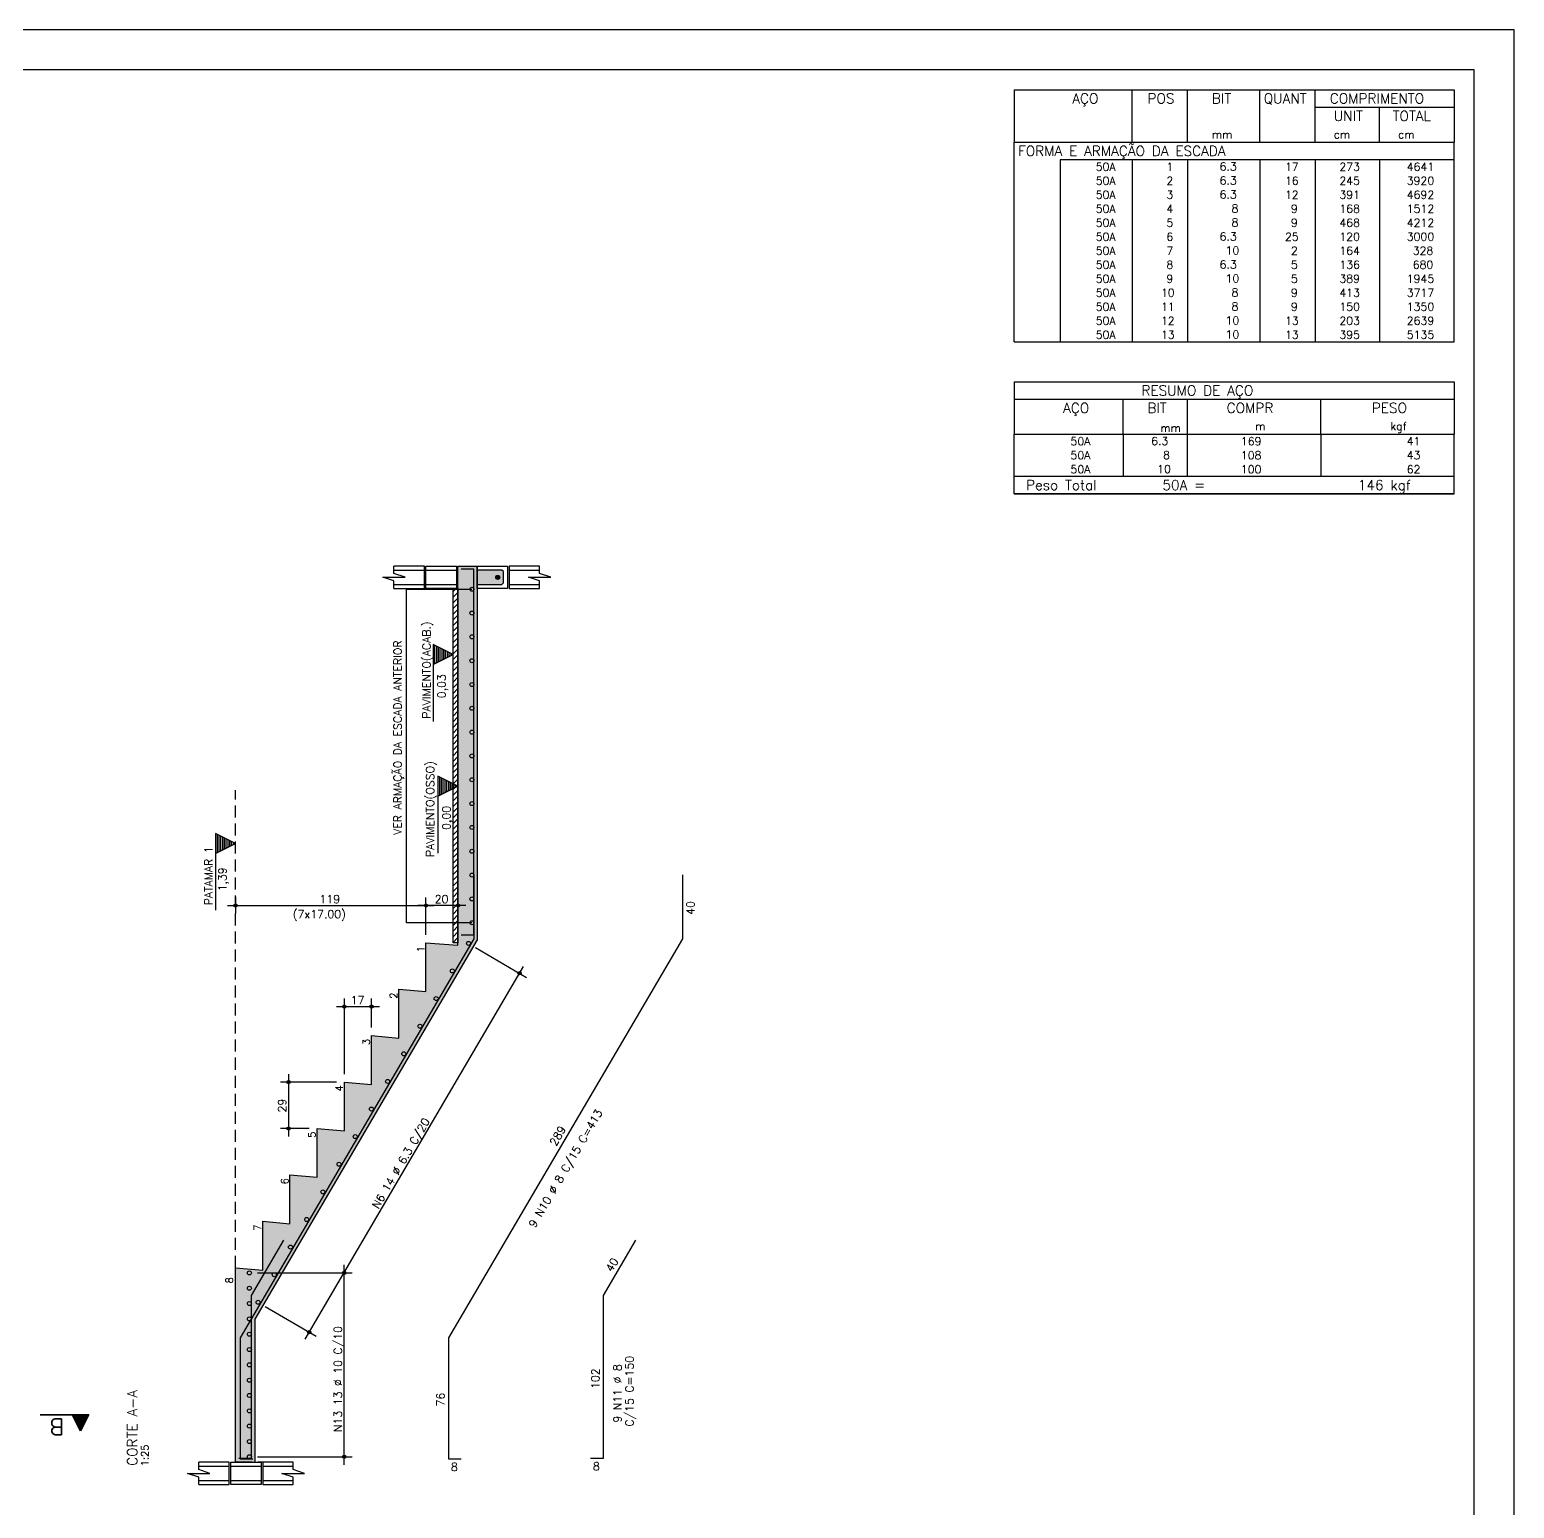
# Model space of a CAD drawing. Extents: x 0 to 84.1, y 0 to 59.4.
# Drawn here: x 46.99 to 84.1, y 22.44 to 59.4 of the extents above; entities that cross this region are included whole.
import ezdxf

# ---------------------------------------------------------------- set-up
doc = ezdxf.new("R2010")
doc.units = 0
doc.header["$MEASUREMENT"] = 0
doc.linetypes.add('ESTILO_TQS_0001', pattern=[0.45, 0.3, -0.15])
for name, color, linetype in [('ARQ_FOLHA', 7, 'CONTINUOUS'), ('PENA_01', 1, 'CONTINUOUS'), ('PENA_02', 2, 'CONTINUOUS'), ('PENA_03', 3, 'CONTINUOUS'), ('PENA_04', 4, 'CONTINUOUS'), ('PENA_05', 5, 'CONTINUOUS'), ('PENA_10', 253, 'CONTINUOUS')]:
    doc.layers.add(name, color=color, linetype=linetype)
doc.styles.get("Standard").update_dxf_attribs({"font": 'ROMANS.SHX'})

msp = doc.modelspace()

# ---------------------------------------------------------------- linework, layer by layer
at = {"layer": 'ARQ_FOLHA', "color": 1}
for points in [[(0, 0), (84.1, 0), (84.1, 59.4), (0, 59.4)], [(2.5, 1), (83.1, 1), (83.1, 58.4), (2.5, 58.4)]]:
    msp.add_lwpolyline(points, close=True, dxfattribs=at)
at = {"layer": 'PENA_01', "linetype": 'ESTILO_TQS_0001'}
msp.add_line((52.135, 28.455), (52.135, 40.39), dxfattribs=at)
at = {"layer": 'PENA_01', "linetype": 'Continuous'}
for p, q in [((51.935, 37.508), (57.095, 37.508)), ((52.135, 37.723), (52.135, 37.308)), ((57.895, 37.508), (56.695, 37.508)), ((56.895, 36.775), (56.895, 37.708)), ((56.895, 36.775), (56.895, 37.708)), ((57.695, 37.423), (57.695, 37.708)), ((58.132, 36.461), (59.408, 35.712)), ((53.875, 26.669), (59.337, 35.986)), ((54.655, 34.982), (55.735, 34.982)), ((54.855, 33.295), (54.855, 35.182)), ((55.535, 34.455), (55.535, 35.182)), ((54.655, 33.095), (53.26, 33.095)), ((53.46, 33.295), (53.46, 31.735)), ((53.975, 31.935), (53.26, 31.935)), ((52.68, 28.325), (55.054, 28.325)), ((54.854, 23.529), (54.854, 28.525)), ((52.872, 27.489), (54.149, 26.74)), ((52.68, 23.729), (55.054, 23.729))]:
    msp.add_line(p, q, dxfattribs=at)
msp.add_lwpolyline([(52.551, 23.595), (52.135, 23.595), (52.135, 28.455), (52.815, 28.395), (52.815, 29.615), (53.495, 29.555), (53.495, 30.775), (54.175, 30.715), (54.175, 31.935), (54.855, 31.875), (54.855, 33.095), (55.535, 33.035), (55.535, 34.255), (56.215, 34.195), (56.215, 35.415), (56.895, 35.355), (56.895, 36.575), (57.695, 36.515), (57.695, 45.993), (58.175, 45.993), (58.175, 36.649), (52.615, 27.165), (52.615, 23.595)], dxfattribs=at)
at = {"layer": 'PENA_02', "linetype": 'Continuous'}
for p, q in [((71.6, 57.9), (71.6, 56.587)), ((71.6, 57.9), (82.6, 57.9)), ((74.55, 56.587), (74.55, 57.9)), ((75.93, 56.587), (75.93, 57.9)), ((77.74, 56.587), (77.74, 57.9)), ((79.12, 56.587), (79.12, 57.9)), ((82.6, 57.9), (82.6, 56.587)), ((79.12, 57.462), (82.6, 57.462)), ((80.73, 56.587), (80.73, 57.462)), ((71.6, 56.587), (82.6, 56.587)), ((71.6, 56.15), (71.6, 56.587)), ((71.6, 56.587), (82.6, 56.587)), ((82.6, 56.15), (82.6, 56.587)), ((71.6, 55.8), (71.6, 56.15)), ((82.6, 56.15), (72.75, 56.15)), ((72.75, 56.15), (72.75, 55.8)), ((74.55, 56.15), (74.55, 55.8)), ((75.93, 56.15), (75.93, 55.8)), ((77.74, 56.15), (77.74, 55.8)), ((79.12, 56.15), (79.12, 55.8)), ((80.73, 56.15), (80.73, 55.8)), ((82.6, 55.8), (82.6, 56.15)), ((71.6, 55.45), (71.6, 55.8)), ((72.75, 55.8), (72.75, 55.45)), ((74.55, 55.8), (74.55, 55.45)), ((75.93, 55.8), (75.93, 55.45)), ((77.74, 55.8), (77.74, 55.45)), ((79.12, 55.8), (79.12, 55.45)), ((80.73, 55.8), (80.73, 55.45)), ((82.6, 55.45), (82.6, 55.8)), ((71.6, 55.1), (71.6, 55.45)), ((72.75, 55.45), (72.75, 55.1)), ((74.55, 55.45), (74.55, 55.1)), ((75.93, 55.45), (75.93, 55.1)), ((77.74, 55.45), (77.74, 55.1)), ((79.12, 55.45), (79.12, 55.1)), ((80.73, 55.45), (80.73, 55.1)), ((82.6, 55.1), (82.6, 55.45)), ((71.6, 54.75), (71.6, 55.1)), ((72.75, 55.1), (72.75, 54.75)), ((74.55, 55.1), (74.55, 54.75)), ((75.93, 55.1), (75.93, 54.75)), ((77.74, 55.1), (77.74, 54.75)), ((79.12, 55.1), (79.12, 54.75)), ((80.73, 55.1), (80.73, 54.75)), ((82.6, 54.75), (82.6, 55.1)), ((71.6, 54.4), (71.6, 54.75)), ((72.75, 54.75), (72.75, 54.4)), ((74.55, 54.75), (74.55, 54.4)), ((75.93, 54.75), (75.93, 54.4)), ((77.74, 54.75), (77.74, 54.4)), ((79.12, 54.75), (79.12, 54.4)), ((80.73, 54.75), (80.73, 54.4)), ((82.6, 54.4), (82.6, 54.75)), ((71.6, 54.05), (71.6, 54.4)), ((72.75, 54.4), (72.75, 54.05)), ((74.55, 54.4), (74.55, 54.05)), ((75.93, 54.4), (75.93, 54.05)), ((77.74, 54.4), (77.74, 54.05)), ((79.12, 54.4), (79.12, 54.05)), ((80.73, 54.4), (80.73, 54.05)), ((82.6, 54.05), (82.6, 54.4)), ((71.6, 53.7), (71.6, 54.05)), ((72.75, 54.05), (72.75, 53.7)), ((74.55, 54.05), (74.55, 53.7)), ((75.93, 54.05), (75.93, 53.7)), ((77.74, 54.05), (77.74, 53.7)), ((79.12, 54.05), (79.12, 53.7)), ((80.73, 54.05), (80.73, 53.7)), ((82.6, 53.7), (82.6, 54.05)), ((71.6, 53.35), (71.6, 53.7)), ((72.75, 53.7), (72.75, 53.35)), ((74.55, 53.7), (74.55, 53.35)), ((75.93, 53.7), (75.93, 53.35)), ((77.74, 53.7), (77.74, 53.35)), ((79.12, 53.7), (79.12, 53.35)), ((80.73, 53.7), (80.73, 53.35)), ((82.6, 53.35), (82.6, 53.7)), ((71.6, 53), (71.6, 53.35)), ((72.75, 53.35), (72.75, 53)), ((74.55, 53.35), (74.55, 53)), ((75.93, 53.35), (75.93, 53)), ((77.74, 53.35), (77.74, 53)), ((79.12, 53.35), (79.12, 53)), ((80.73, 53.35), (80.73, 53)), ((82.6, 53), (82.6, 53.35)), ((71.6, 52.65), (71.6, 53)), ((72.75, 53), (72.75, 52.65)), ((74.55, 53), (74.55, 52.65)), ((75.93, 53), (75.93, 52.65)), ((77.74, 53), (77.74, 52.65)), ((79.12, 53), (79.12, 52.65)), ((80.73, 53), (80.73, 52.65)), ((82.6, 52.65), (82.6, 53)), ((71.6, 52.3), (71.6, 52.65)), ((72.75, 52.65), (72.75, 52.3)), ((74.55, 52.65), (74.55, 52.3)), ((75.93, 52.65), (75.93, 52.3)), ((77.74, 52.65), (77.74, 52.3)), ((79.12, 52.65), (79.12, 52.3)), ((80.73, 52.65), (80.73, 52.3)), ((82.6, 52.3), (82.6, 52.65)), ((71.6, 51.95), (71.6, 52.3)), ((72.75, 52.3), (72.75, 51.95)), ((74.55, 52.3), (74.55, 51.95)), ((75.93, 52.3), (75.93, 51.95)), ((77.74, 52.3), (77.74, 51.95)), ((79.12, 52.3), (79.12, 51.95)), ((80.73, 52.3), (80.73, 51.95)), ((82.6, 51.95), (82.6, 52.3)), ((71.6, 51.6), (71.6, 51.95)), ((71.6, 51.6), (82.6, 51.6)), ((72.75, 51.95), (72.75, 51.6)), ((74.55, 51.95), (74.55, 51.6)), ((75.93, 51.95), (75.93, 51.6)), ((77.74, 51.95), (77.74, 51.6)), ((79.12, 51.95), (79.12, 51.6)), ((80.73, 51.95), (80.73, 51.6)), ((82.6, 51.6), (82.6, 51.95)), ((71.6, 50.6), (71.6, 49.288)), ((71.6, 50.6), (82.6, 50.6)), ((82.6, 50.6), (82.6, 49.288)), ((71.6, 50.163), (82.6, 50.163)), ((74.32, 49.288), (74.32, 50.163)), ((75.93, 49.288), (75.93, 50.163)), ((79.265, 49.288), (79.265, 50.163)), ((71.6, 49.288), (82.6, 49.288)), ((71.6, 48.938), (71.6, 49.288)), ((74.32, 49.288), (74.32, 48.938)), ((75.93, 48.938), (75.93, 49.288)), ((79.265, 49.288), (79.265, 48.938)), ((82.6, 48.938), (82.6, 49.288)), ((71.6, 48.588), (71.6, 48.938)), ((74.32, 48.938), (74.32, 48.588)), ((75.93, 48.588), (75.93, 48.938)), ((79.265, 48.938), (79.265, 48.588)), ((82.6, 48.588), (82.6, 48.938)), ((71.6, 48.237), (71.6, 48.588)), ((74.32, 48.588), (74.32, 48.237)), ((75.93, 48.237), (75.93, 48.588)), ((79.265, 48.588), (79.265, 48.237)), ((82.6, 48.237), (82.6, 48.588)), ((71.6, 48.237), (82.6, 48.237)), ((71.6, 47.8), (71.6, 48.237)), ((71.6, 48.237), (82.6, 48.237)), ((82.6, 47.8), (82.6, 48.237)), ((82.6, 47.8), (71.6, 47.8)), ((71.6, 47.8), (82.6, 47.8))]:
    msp.add_line(p, q, dxfattribs=at)
for points in [[(0, 0), (84.1, 0), (84.1, 59.4), (0, 59.4), (0, 0)], [(0, 0), (84.1, 0), (84.1, 59.4), (0, 59.4), (0, 0)], [(56.095, 45.433), (56.095, 45.62), (55.815, 45.713), (56.375, 45.713), (56.095, 45.807), (56.095, 45.993)], [(59.735, 45.433), (59.735, 45.62), (59.455, 45.713), (60.015, 45.713), (59.735, 45.807), (59.735, 45.993)], [(51.215, 23.035), (51.215, 23.222), (50.935, 23.315), (51.495, 23.315), (51.215, 23.408), (51.215, 23.595)], [(53.575, 23.035), (53.575, 23.222), (53.295, 23.315), (53.855, 23.315), (53.575, 23.408), (53.575, 23.595)]]:
    msp.add_lwpolyline(points, dxfattribs=at)
for centre, radius in [((52.135, 37.508), 0.04), ((52.135, 37.508), 0.02), ((56.895, 37.508), 0.04), ((56.895, 37.508), 0.04), ((56.895, 37.508), 0.02), ((56.895, 37.508), 0.02), ((57.695, 37.508), 0.04), ((57.695, 37.508), 0.02), ((59.236, 35.814), 0.0416), ((59.236, 35.814), 0.0208), ((54.855, 34.982), 0.04), ((54.855, 34.982), 0.02), ((55.535, 34.982), 0.04), ((55.535, 34.982), 0.02), ((53.46, 33.095), 0.04), ((53.46, 33.095), 0.02), ((53.46, 31.935), 0.04), ((53.46, 31.935), 0.02), ((54.854, 28.325), 0.0416), ((54.854, 28.325), 0.0208), ((53.976, 26.842), 0.0416), ((53.976, 26.842), 0.0208), ((54.854, 23.729), 0.0416), ((54.854, 23.729), 0.0208)]:
    msp.add_circle(centre, radius, dxfattribs=at)
at = {"layer": 'PENA_03', "linetype": 'Continuous'}
for p, q in [((56.855, 45.993), (56.095, 45.993)), ((56.095, 45.893), (56.855, 45.893)), ((56.855, 45.433), (56.855, 45.993)), ((56.895, 45.893), (57.655, 45.893)), ((59.735, 45.993), (58.975, 45.993)), ((58.975, 45.993), (58.975, 45.433)), ((58.975, 45.893), (59.735, 45.893)), ((56.095, 45.533), (56.855, 45.533)), ((56.095, 45.433), (56.855, 45.433)), ((56.411, 37.076), (56.411, 45.415)), ((56.411, 45.415), (58.045, 45.415)), ((56.895, 45.533), (57.655, 45.533)), ((57.575, 45.354), (57.654, 45.433)), ((57.575, 45.213), (57.695, 45.333)), ((58.975, 45.533), (59.735, 45.533)), ((58.975, 45.433), (59.735, 45.433)), ((57.575, 45.071), (57.695, 45.191)), ((57.575, 44.93), (57.695, 45.05)), ((57.575, 44.789), (57.695, 44.909)), ((57.575, 44.647), (57.695, 44.767)), ((57.575, 44.506), (57.695, 44.626)), ((57.575, 44.364), (57.695, 44.484)), ((57.575, 44.223), (57.695, 44.343)), ((57.575, 44.081), (57.695, 44.201)), ((57.075, 44.03), (57.075, 42.11)), ((57.575, 43.78), (57.075, 44.03)), ((57.12, 43.553), (57.12, 44.008)), ((57.164, 43.575), (57.164, 43.986)), ((57.209, 43.597), (57.209, 43.963)), ((57.254, 43.619), (57.254, 43.941)), ((57.298, 43.642), (57.298, 43.919)), ((57.343, 43.664), (57.343, 43.897)), ((57.387, 43.686), (57.387, 43.874)), ((57.432, 43.709), (57.432, 43.852)), ((57.477, 43.731), (57.477, 43.83)), ((57.521, 43.753), (57.521, 43.807)), ((57.575, 43.94), (57.695, 44.06)), ((57.575, 43.799), (57.695, 43.919)), ((57.575, 43.78), (57.075, 43.53)), ((57.575, 43.657), (57.695, 43.777)), ((57.575, 43.516), (57.695, 43.636)), ((57.575, 43.374), (57.695, 43.494)), ((57.575, 43.233), (57.695, 43.353)), ((57.575, 43.092), (57.695, 43.212)), ((57.575, 42.95), (57.695, 43.07)), ((57.575, 42.809), (57.695, 42.929)), ((57.575, 42.667), (57.695, 42.787)), ((57.575, 42.526), (57.695, 42.646)), ((57.575, 42.384), (57.695, 42.504)), ((57.575, 42.243), (57.695, 42.363)), ((57.575, 42.102), (57.695, 42.222)), ((57.575, 41.96), (57.695, 42.08)), ((57.575, 41.819), (57.695, 41.939)), ((57.575, 41.677), (57.695, 41.797)), ((57.575, 41.536), (57.695, 41.656)), ((57.575, 41.394), (57.695, 41.514)), ((57.575, 41.253), (57.695, 41.373)), ((57.575, 41.112), (57.695, 41.232)), ((57.575, 40.97), (57.695, 41.09)), ((57.575, 40.829), (57.695, 40.949)), ((57.195, 40.738), (57.195, 38.818)), ((57.695, 40.488), (57.195, 40.738)), ((57.695, 40.488), (57.195, 40.238)), ((57.24, 40.26), (57.24, 40.716)), ((57.284, 40.283), (57.284, 40.694)), ((57.329, 40.305), (57.329, 40.671)), ((57.374, 40.327), (57.374, 40.649)), ((57.418, 40.35), (57.418, 40.627)), ((57.463, 40.372), (57.463, 40.604)), ((57.507, 40.394), (57.507, 40.582)), ((57.552, 40.417), (57.552, 40.56)), ((57.575, 40.687), (57.695, 40.807)), ((57.575, 40.546), (57.695, 40.666)), ((57.575, 40.405), (57.695, 40.525)), ((57.597, 40.439), (57.597, 40.537)), ((57.641, 40.461), (57.641, 40.515)), ((57.575, 40.263), (57.695, 40.383)), ((57.575, 40.122), (57.695, 40.242)), ((57.575, 39.98), (57.695, 40.1)), ((57.575, 39.839), (57.695, 39.959)), ((57.575, 39.697), (57.695, 39.817)), ((57.575, 39.556), (57.695, 39.676)), ((57.575, 39.415), (57.695, 39.535)), ((57.575, 39.273), (57.695, 39.393)), ((51.635, 39.312), (51.635, 37.392)), ((52.135, 39.062), (51.635, 39.312)), ((52.135, 39.062), (51.635, 38.812)), ((51.68, 38.834), (51.68, 39.29)), ((51.724, 38.857), (51.724, 39.267)), ((51.769, 38.879), (51.769, 39.245)), ((51.814, 38.901), (51.814, 39.223)), ((51.858, 38.923), (51.858, 39.2)), ((51.903, 38.946), (51.903, 39.178)), ((51.947, 38.968), (51.947, 39.156)), ((51.992, 38.99), (51.992, 39.134)), ((52.037, 39.013), (52.037, 39.111)), ((52.081, 39.035), (52.081, 39.089)), ((57.575, 39.132), (57.695, 39.252)), ((57.575, 38.99), (57.695, 39.11)), ((57.575, 38.849), (57.695, 38.969)), ((57.575, 38.707), (57.695, 38.827)), ((57.575, 38.566), (57.695, 38.686)), ((57.575, 38.425), (57.695, 38.545)), ((57.575, 38.283), (57.695, 38.403)), ((57.575, 38.142), (57.695, 38.262)), ((57.575, 38), (57.695, 38.12)), ((57.575, 37.859), (57.695, 37.979)), ((57.575, 37.718), (57.695, 37.838)), ((57.575, 37.576), (57.695, 37.696)), ((57.575, 37.435), (57.695, 37.555)), ((57.575, 37.293), (57.695, 37.413)), ((57.575, 37.152), (57.695, 37.272)), ((57.575, 37.01), (57.695, 37.13)), ((58.045, 37.076), (56.411, 37.076)), ((57.575, 36.869), (57.695, 36.989)), ((57.575, 36.728), (57.695, 36.848)), ((57.575, 36.586), (57.695, 36.706)), ((51.975, 23.595), (51.215, 23.595)), ((51.215, 23.495), (51.975, 23.495)), ((51.975, 23.035), (51.975, 23.595)), ((52.015, 23.495), (52.775, 23.495)), ((53.455, 23.593), (52.695, 23.593)), ((53.575, 23.595), (52.815, 23.595)), ((52.815, 23.595), (52.815, 23.035)), ((52.815, 23.495), (53.575, 23.495)), ((51.215, 23.135), (51.975, 23.135)), ((51.215, 23.035), (51.975, 23.035)), ((52.015, 23.135), (52.775, 23.135)), ((52.815, 23.135), (53.575, 23.135)), ((52.815, 23.035), (53.575, 23.035))]:
    msp.add_line(p, q, dxfattribs=at)
for points in [[(57.655, 45.993), (57.655, 45.433), (56.895, 45.433), (56.895, 45.993), (57.655, 45.993)], [(58.935, 45.993), (58.935, 45.433), (58.175, 45.433), (58.175, 45.993), (58.935, 45.993)], [(58.175, 45.533), (58.795, 45.533), (58.835, 45.573), (58.835, 45.853), (58.795, 45.893), (58.175, 45.893)], [(58.689, 45.661), (58.678, 45.662), (58.668, 45.665), (58.659, 45.671), (58.652, 45.678), (58.646, 45.686), (58.641, 45.696), (58.639, 45.706), (58.639, 45.716), (58.641, 45.727), (58.646, 45.736), (58.652, 45.745), (58.659, 45.752), (58.668, 45.757), (58.678, 45.76), (58.689, 45.761), (58.699, 45.76), (58.709, 45.757), (58.718, 45.752), (58.726, 45.745), (58.732, 45.736), (58.736, 45.727), (58.739, 45.716), (58.739, 45.706), (58.736, 45.696), (58.732, 45.686), (58.726, 45.678), (58.718, 45.671), (58.709, 45.665), (58.699, 45.662), (58.689, 45.661)], [(57.695, 36.575), (57.575, 36.575), (57.575, 45.433), (57.695, 45.433), (57.695, 36.575)], [(57.075, 43.53), (57.575, 43.78), (57.075, 44.03), (57.075, 43.53)], [(57.195, 40.238), (57.695, 40.488), (57.195, 40.738), (57.195, 40.238)], [(51.635, 38.812), (52.135, 39.062), (51.635, 39.312), (51.635, 38.812)], [(48.466, 24.78), (48.261, 24.37), (48.056, 24.78), (48.466, 24.78)], [(52.775, 23.595), (52.775, 23.035), (52.015, 23.035), (52.015, 23.595), (52.775, 23.595)]]:
    msp.add_lwpolyline(points, dxfattribs=at)
for centre in [(58.689, 45.711), (58.045, 45.415), (58.045, 44.819), (58.045, 44.224), (58.045, 43.628), (58.045, 43.032), (58.045, 42.437), (58.045, 41.841), (58.045, 41.246), (58.045, 40.65), (58.045, 40.054), (58.045, 39.459), (58.045, 38.863), (58.045, 38.268), (58.045, 37.672), (58.045, 37.076), (57.959, 36.562), (57.555, 35.872), (57.15, 35.182), (56.745, 34.491), (56.341, 33.801), (55.936, 33.111), (55.532, 32.421), (55.127, 31.731), (54.723, 31.041), (54.318, 30.35), (53.913, 29.66), (53.509, 28.97), (52.48, 28.325), (53.104, 28.28), (52.48, 27.942), (52.48, 27.559), (52.7, 27.59), (52.48, 27.175), (52.48, 26.793), (52.48, 26.409), (52.48, 26.027), (52.48, 25.642), (52.48, 25.261), (52.48, 24.876), (52.48, 24.495), (52.48, 24.11), (52.48, 23.729)]:
    msp.add_circle(centre, 0.05, dxfattribs=at)
for points in [[(58.689, 45.661), (58.639, 45.716), (58.641, 45.727)], [(58.689, 45.661), (58.639, 45.706), (58.639, 45.716)], [(58.689, 45.661), (58.641, 45.696), (58.639, 45.706)], [(58.689, 45.661), (58.641, 45.727), (58.646, 45.736)], [(58.689, 45.661), (58.646, 45.686), (58.641, 45.696)], [(58.689, 45.661), (58.646, 45.736), (58.652, 45.745)], [(58.689, 45.661), (58.652, 45.678), (58.646, 45.686)], [(58.689, 45.661), (58.652, 45.745), (58.659, 45.752)], [(58.689, 45.661), (58.659, 45.671), (58.652, 45.678)], [(58.689, 45.661), (58.659, 45.752), (58.668, 45.757)], [(58.689, 45.661), (58.668, 45.665), (58.659, 45.671)], [(58.689, 45.661), (58.668, 45.757), (58.678, 45.76)], [(58.689, 45.661), (58.678, 45.662), (58.668, 45.665)], [(58.689, 45.661), (58.678, 45.76), (58.689, 45.761)], [(58.689, 45.661), (58.689, 45.761), (58.699, 45.76)], [(58.689, 45.661), (58.699, 45.76), (58.709, 45.757)], [(58.689, 45.661), (58.709, 45.757), (58.718, 45.752)], [(58.689, 45.661), (58.718, 45.752), (58.726, 45.745)], [(58.689, 45.661), (58.726, 45.745), (58.732, 45.736)], [(58.689, 45.661), (58.732, 45.736), (58.736, 45.727)], [(58.689, 45.661), (58.736, 45.727), (58.739, 45.716)], [(58.689, 45.661), (58.739, 45.716), (58.739, 45.706)], [(58.689, 45.661), (58.739, 45.706), (58.736, 45.696)], [(58.689, 45.661), (58.736, 45.696), (58.732, 45.686)], [(58.689, 45.661), (58.732, 45.686), (58.726, 45.678)], [(58.689, 45.661), (58.726, 45.678), (58.718, 45.671)], [(58.689, 45.661), (58.718, 45.671), (58.709, 45.665)], [(58.689, 45.661), (58.709, 45.665), (58.699, 45.662)], [(58.689, 45.661), (58.699, 45.662), (58.689, 45.661)]]:
    msp.add_solid(points, dxfattribs=at)
at = {"layer": 'PENA_04', "linetype": 'Continuous'}
for p, q in [((47.252, 24.781), (48.468, 24.781)), ((48.466, 24.78), (47.252, 24.78)), ((48.261, 24.367), (48.054, 24.78)), ((48.261, 24.37), (48.056, 24.78)), ((48.451, 24.75), (48.072, 24.75)), ((48.435, 24.718), (48.087, 24.718)), ((48.419, 24.686), (48.103, 24.686)), ((48.403, 24.654), (48.119, 24.654)), ((48.387, 24.622), (48.135, 24.622)), ((48.371, 24.59), (48.151, 24.59)), ((48.355, 24.558), (48.167, 24.558)), ((48.339, 24.526), (48.183, 24.526)), ((48.323, 24.494), (48.199, 24.494)), ((48.468, 24.781), (48.261, 24.367)), ((48.466, 24.78), (48.261, 24.37)), ((48.307, 24.462), (48.215, 24.462)), ((48.291, 24.43), (48.231, 24.43)), ((48.275, 24.398), (48.247, 24.398))]:
    msp.add_line(p, q, dxfattribs=at)
at = {"layer": 'PENA_05', "linetype": 'Continuous'}
for p, q in [((58.095, 45.913), (57.775, 45.913)), ((58.095, 36.773), (58.095, 45.913)), ((58.095, 38.275), (58.095, 36.675)), ((63.307, 38.275), (63.307, 36.675)), ((57.775, 36.773), (58.095, 36.773)), ((58.095, 36.675), (52.247, 26.699)), ((63.307, 36.675), (57.459, 26.699)), ((52.535, 27.76), (53.344, 29.14)), ((61.329, 27.76), (62.138, 29.14)), ((52.535, 23.691), (52.535, 27.76)), ((61.329, 23.691), (61.329, 27.76)), ((52.247, 26.699), (52.247, 23.675)), ((57.459, 26.699), (57.459, 23.675)), ((52.215, 23.691), (52.535, 23.691)), ((52.247, 23.675), (52.567, 23.675)), ((57.459, 23.675), (57.779, 23.675)), ((61.009, 23.691), (61.329, 23.691))]:
    msp.add_line(p, q, dxfattribs=at)
at = {"layer": 'PENA_10', "linetype": 'Continuous'}
for points in [[(58.175, 36.649), (57.695, 36.515), (57.695, 45.993)], [(58.175, 36.649), (57.695, 45.993), (58.175, 45.993)], [(58.175, 45.893), (58.175, 45.533), (58.795, 45.533)], [(58.175, 45.893), (58.795, 45.533), (58.835, 45.573)], [(58.175, 45.893), (58.835, 45.573), (58.835, 45.853)], [(58.175, 45.893), (58.835, 45.853), (58.795, 45.893)], [(58.175, 45.893), (58.795, 45.893), (58.175, 45.893)], [(52.615, 27.165), (52.815, 28.395), (58.175, 36.649)], [(58.175, 36.649), (52.815, 28.395), (53.495, 29.555)], [(58.175, 36.649), (53.495, 29.555), (54.175, 30.715)], [(58.175, 36.649), (54.175, 30.715), (54.855, 31.875)], [(58.175, 36.649), (54.855, 31.875), (55.535, 33.035)], [(58.175, 36.649), (55.535, 33.035), (56.215, 34.195)], [(58.175, 36.649), (56.215, 34.195), (56.895, 35.355)], [(58.175, 36.649), (56.895, 35.355), (57.695, 36.515)], [(57.695, 36.515), (56.895, 35.355), (56.895, 36.575)], [(56.895, 35.355), (56.215, 34.195), (56.215, 35.415)], [(56.215, 34.195), (55.535, 33.035), (55.535, 34.255)], [(55.535, 33.035), (54.855, 31.875), (54.855, 33.095)], [(54.855, 31.875), (54.175, 30.715), (54.175, 31.935)], [(54.175, 30.715), (53.495, 29.555), (53.495, 30.775)], [(53.495, 29.555), (52.815, 28.395), (52.815, 29.615)], [(52.615, 27.165), (52.135, 23.595), (52.135, 28.455)], [(52.615, 27.165), (52.135, 28.455), (52.815, 28.395)], [(52.615, 27.165), (52.615, 23.595), (52.135, 23.595)]]:
    msp.add_solid(points, dxfattribs=at)

# ---------------------------------------------------------------- texts
at = {"layer": 'PENA_02', "linetype": 'Continuous'}
for s, height, p in [('AÇO', 0.25, (73.05, 57.556)), ('POS', 0.25, (74.93, 57.556)), ('BIT', 0.25, (76.54, 57.556)), ('QUANT', 0.25, (77.836, 57.556)), ('COMPRIMENTO', 0.25, (79.489, 57.556)), ('UNIT', 0.25, (79.587, 57.119)), ('TOTAL', 0.25, (81.059, 57.119)), ('mm', 0.2, (76.54, 56.681)), ('cm', 0.2, (79.587, 56.681)), ('cm', 0.2, (81.197, 56.681)), ('FORMA E ARMAÇÃO DA ESCADA ', 0.25, (71.696, 56.244)), ('     50A', 0.2, (72.89, 55.875)), ('  1', 0.2, (75.13, 55.875)), ('    6.3', 0.2, (76.137, 55.881)), ('   17', 0.2, (77.92, 55.875)), ('    273', 0.2, (79.13, 55.875)), ('   4641', 0.2, (80.964, 55.875)), ('     50A', 0.2, (72.89, 55.525)), ('  2', 0.2, (75.13, 55.525)), ('    6.3', 0.2, (76.137, 55.531)), ('   16', 0.2, (77.92, 55.525)), ('    245', 0.2, (79.13, 55.525)), ('   3920', 0.2, (80.964, 55.525)), ('     50A', 0.2, (72.89, 55.175)), ('  3', 0.2, (75.13, 55.175)), ('    6.3', 0.2, (76.137, 55.181)), ('   12', 0.2, (77.92, 55.175)), ('    391', 0.2, (79.13, 55.175)), ('   4692', 0.2, (80.964, 55.175)), ('     50A', 0.2, (72.89, 54.825)), ('  4', 0.2, (75.13, 54.825)), ('      8', 0.2, (76.137, 54.831)), ('    9', 0.2, (77.92, 54.825)), ('    168', 0.2, (79.13, 54.825)), ('   1512', 0.2, (80.964, 54.825)), ('     50A', 0.2, (72.89, 54.475)), ('  5', 0.2, (75.13, 54.475)), ('      8', 0.2, (76.137, 54.481)), ('    9', 0.2, (77.92, 54.475)), ('    468', 0.2, (79.13, 54.475)), ('   4212', 0.2, (80.964, 54.475)), ('     50A', 0.2, (72.89, 54.125)), ('  6', 0.2, (75.13, 54.125)), ('    6.3', 0.2, (76.137, 54.131)), ('   25', 0.2, (77.92, 54.125)), ('    120', 0.2, (79.13, 54.125)), ('   3000', 0.2, (80.964, 54.125)), ('     50A', 0.2, (72.89, 53.775)), ('  7', 0.2, (75.13, 53.775)), ('     10', 0.2, (76.137, 53.781)), ('    2', 0.2, (77.92, 53.775)), ('    164', 0.2, (79.13, 53.775)), ('    328', 0.2, (80.964, 53.775)), ('     50A', 0.2, (72.89, 53.425)), ('  8', 0.2, (75.13, 53.425)), ('    6.3', 0.2, (76.137, 53.431)), ('    5', 0.2, (77.92, 53.425)), ('    136', 0.2, (79.13, 53.425)), ('    680', 0.2, (80.964, 53.425)), ('     50A', 0.2, (72.89, 53.075)), ('  9', 0.2, (75.13, 53.075)), ('     10', 0.2, (76.137, 53.081)), ('    5', 0.2, (77.92, 53.075)), ('    389', 0.2, (79.13, 53.075)), ('   1945', 0.2, (80.964, 53.075)), ('     50A', 0.2, (72.89, 52.725)), (' 10', 0.2, (75.13, 52.725)), ('      8', 0.2, (76.137, 52.731)), ('    9', 0.2, (77.92, 52.725)), ('    413', 0.2, (79.13, 52.725)), ('   3717', 0.2, (80.964, 52.725)), ('     50A', 0.2, (72.89, 52.375)), (' 11', 0.2, (75.13, 52.375)), ('      8', 0.2, (76.137, 52.381)), ('    9', 0.2, (77.92, 52.375)), ('    150', 0.2, (79.13, 52.375)), ('   1350', 0.2, (80.964, 52.375)), ('     50A', 0.2, (72.89, 52.025)), (' 12', 0.2, (75.13, 52.025)), ('     10', 0.2, (76.137, 52.031)), ('   13', 0.2, (77.92, 52.025)), ('    203', 0.2, (79.13, 52.025)), ('   2639', 0.2, (80.964, 52.025)), ('     50A', 0.2, (72.89, 51.675)), (' 13', 0.2, (75.13, 51.675)), ('     10', 0.2, (76.137, 51.681)), ('   13', 0.2, (77.92, 51.675)), ('    395', 0.2, (79.13, 51.675)), ('   5135', 0.2, (80.964, 51.675)), ('RESUMO DE AÇO', 0.25, (74.78, 50.256)), ('AÇO', 0.25, (72.82, 49.819)), ('BIT', 0.25, (74.93, 49.819)), ('COMPR', 0.25, (76.909, 49.822)), ('PESO', 0.25, (80.538, 49.822)), ('mm', 0.2, (75.251, 49.345)), ('m', 0.2, (77.623, 49.391)), ('kgf', 0.2, (81.001, 49.391)), ('     50A', 0.2, (72.26, 49.013)), ('    6.3', 0.2, (74.427, 49.019)), ('    169', 0.2, (76.668, 49.013)), ('      41', 0.2, (80.515, 49.013)), ('     50A', 0.2, (72.26, 48.663)), ('      8', 0.2, (74.427, 48.669)), ('    108', 0.2, (76.668, 48.663)), ('      43', 0.2, (80.515, 48.663)), ('     50A', 0.2, (72.26, 48.312)), ('     10', 0.2, (74.427, 48.319)), ('    100', 0.2, (76.668, 48.312)), ('      62', 0.2, (80.515, 48.312)), ('Peso Total        50A =', 0.25, (71.893, 47.894)), ('     146 kgf', 0.25, (79.257, 47.894))]:
    msp.add_text(s, height=height, dxfattribs=at).set_placement(p)
at = {"layer": 'PENA_03', "linetype": 'Continuous'}
for s, height, rotation, p in [('VER ARMAÇÃO DA ESCADA ANTERIOR', 0.2, 90, (56.287, 39.274)), ('40', 0.2, 90, (63.607, 37.275)), ('1', 0.18, 90, (56.855, 36.34)), ('2', 0.18, 90, (56.175, 35.18)), ('3', 0.18, 90, (55.495, 34.02)), ('4', 0.18, 90, (54.815, 32.86)), ('29', 0.2, 90, (53.4, 32.335)), ('9 N10 %%c 8 C/15 C=413', 0.2, 59.6199, (59.621, 29.437)), ('N6 14 %%c 6.3 C/20', 0.2, 59.62, (55.705, 29.909)), ('289', 0.2, 59.6209, (60.145, 31.479)), ('5', 0.18, 90, (54.135, 31.7)), ('6', 0.18, 90, (53.455, 30.54)), ('7', 0.18, 90, (52.775, 29.38)), ('40', 0.2, 59.6209, (61.546, 28.328)), ('8', 0.18, 90, (52.068, 28.064)), ('N13 13 %%c 10 C/10', 0.2, 90, (54.794, 24.347)), ('9 N11 %%c 8', 0.2, 90, (61.783, 24.584)), ('C/15 C=150', 0.2, 90, (62.083, 24.484)), ('102', 0.2, 90, (61.229, 25.425)), ('76', 0.2, 90, (57.359, 24.987)), ('1:25', 0.18, 90, (49.959, 23.493))]:
    msp.add_text(s, height=height, rotation=rotation, dxfattribs=at).set_placement(p)
for s, p in [('119', (54.235, 37.568)), ('20', (57.115, 37.568)), ('(7x17.00)', (53.566, 37.193)), ('17', (55.015, 35.042)), ('8', (57.519, 23.375)), ('8', (61.069, 23.391))]:
    msp.add_text(s, height=0.2, dxfattribs=at).set_placement(p)
at = {"layer": 'PENA_04', "linetype": 'Continuous'}
for s, height, rotation, p in [('PAVIMENTO(ACAB.)', 0.2, 90, (57.01, 42.177)), ('0,03', 0.2, 90, (57.386, 42.69)), ('PAVIMENTO(OSSO)', 0.2, 90, (57.098, 38.718)), ('0,00', 0.2, 90, (57.506, 39.398)), ('PATAMAR 1', 0.2, 90, (51.56, 37.512)), ('1,39', 0.2, 90, (51.907, 37.862)), ('B', 0.4, 180, (47.852, 24.681))]:
    msp.add_text(s, height=height, rotation=rotation, dxfattribs=at).set_placement(p)
at = {"layer": 'PENA_05', "linetype": 'Continuous'}
msp.add_text('CORTE A-A', height=0.25, rotation=90, dxfattribs=at).set_placement((49.68, 23.503))

doc.saveas('drawing.dxf')
